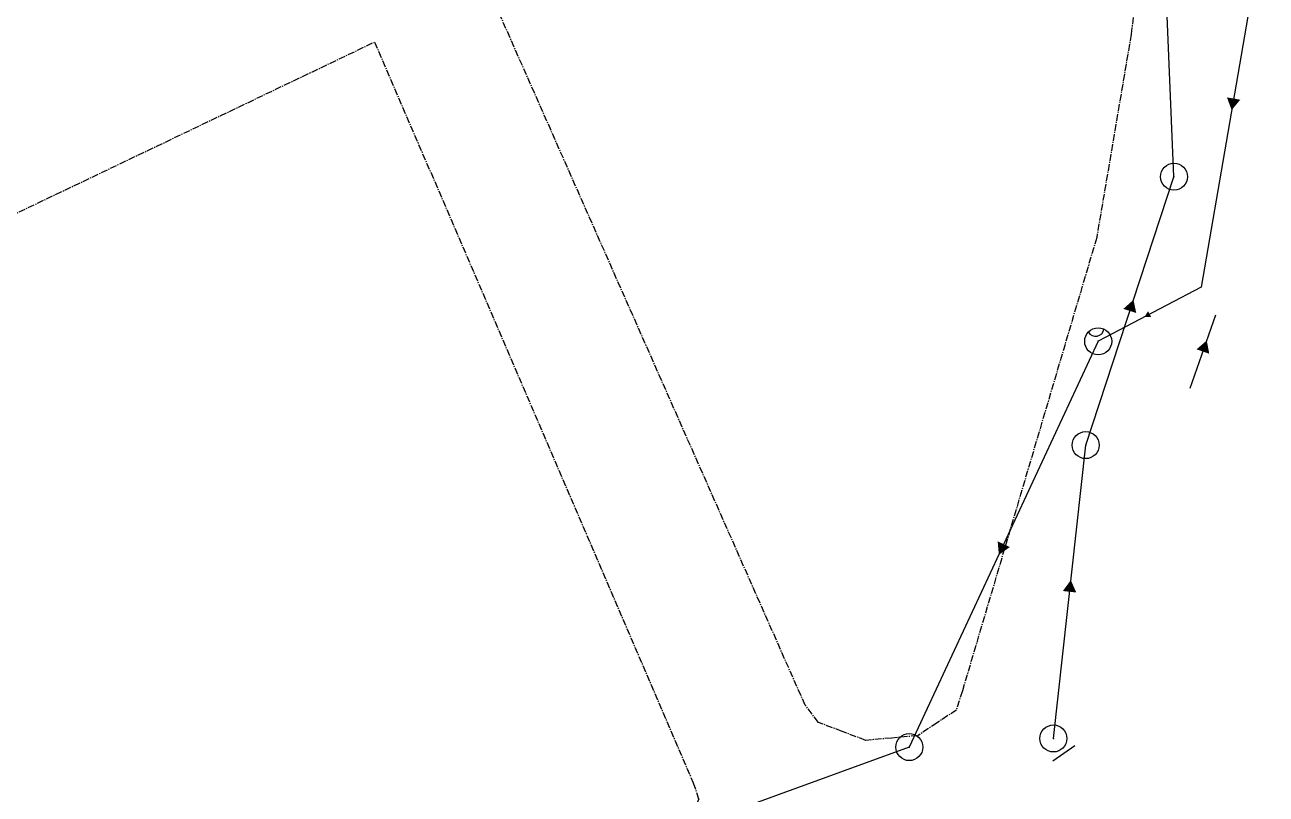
# Model space of a CAD drawing. Extents: x -289 to 361868, y -200 to 7352041.
# Drawn here: x 361223.6 to 361361.4, y 7351381.9 to 7351467.3 of the extents above; entities that cross this region are included whole.
import ezdxf

# ---------------------------------------------------------------- set-up
doc = ezdxf.new("R2010")
doc.units = 0
doc.linetypes.add('CENTER2', pattern=[1.125, 0.75, -0.125, 0.125, -0.125])
doc.layers.add('ESGOTO', color=7, linetype='Continuous')
doc.layers.add('QUADRA-INDEF', color=7, linetype='CENTER2')

# ---------------------------------------------------------------- blocks, each defined once
blk = doc.blocks.new('DGE001A')
at = {"color": 0}
blk.add_lwpolyline([(0, 0, 1.5, 0, 0), (1.3, 0, 0, 0, 0)], format="xyseb", dxfattribs=at)
blk = doc.blocks.new('DRE010B')
at = {"color": 0}
blk.add_arc((0.44, 1.45), 0.934, 182.2339, 323.8184, dxfattribs=at)
blk.add_point((0, 0), dxfattribs=at)
blk = doc.blocks.new('DRE010A')
at = {"color": 0}
blk.add_line((-2.49, -0.2), (-0.5, -2.45), dxfattribs=at)
blk.add_point((0, 0), dxfattribs=at)
blk = doc.blocks.new('DGE012A')
at = {"color": 0}
blk.add_circle((0, 0), 1.5, dxfattribs=at)
blk.add_point((0, 0), dxfattribs=at)

msp = doc.modelspace()

# ---------------------------------------------------------------- linework, layer by layer
at = {"layer": 'ESGOTO', "color": 3}
for points in [[(361351.17, 7351450.46), (361348.98, 7351503.19)], [(361361.4, 7351480.08), (361354.17, 7351438.2)], [(361341.37, 7351420.66), (361351.17, 7351450.46)], [(361354.17, 7351438.2), (361342.76, 7351432.19)], [(361352.96, 7351426.99), (361355.8, 7351435.11)], [(361342.76, 7351432.19), (361321.79, 7351387.13)], [(361337.79, 7351388.09), (361341.37, 7351420.66)], [(361321.79, 7351387.13), (361269.64, 7351368.15)]]:
    msp.add_lwpolyline(points, dxfattribs=at)
at = {"layer": 'QUADRA-INDEF'}
msp.add_lwpolyline([(361347.31, 7351473.73), (361346.42, 7351466.29), (361342.59, 7351443.7), (361327.68, 7351393.36), (361327.68, 7351393.36), (361327.02, 7351391.25), (361324.87, 7351389.82), (361322.73, 7351388.4), (361319.84, 7351388.14), (361316.96, 7351387.88), (361314.33, 7351388.88), (361311.7, 7351389.88), (361310.23, 7351391.8), (361310.23, 7351391.8), (361275.16, 7351471.15)], dxfattribs=at)
msp.add_lwpolyline([(361169.2, 7351420.82), (361262.45, 7351465.42), (361297.81, 7351383.17), (361297.81, 7351383.17), (361298.42, 7351381.37), (361297.67, 7351379.61), (361296.92, 7351377.84), (361295.24, 7351377.12), (361295.24, 7351377.12), (361205.59, 7351347.75), (361205.59, 7351347.75), (361204.05, 7351347.32), (361202.58, 7351347.97), (361201.12, 7351348.62), (361200.31, 7351350.09), (361200.31, 7351350.09), (361169.2, 7351420.82)], close=True, dxfattribs=at)

# ---------------------------------------------------------------- block references
at = {"layer": 'ESGOTO', "color": 2}
for name, p, rotation in [('DGE001A', (361357.79, 7351459.14), 260.2052370169999), ('DGE012A', (361351.17, 7351450.46), 72.699239821), ('DGE001A', (361346.27, 7351435.56), 71.796090758), ('DGE012A', (361342.76, 7351432.19), 245.04370612), ('DRE010B', (361342.76, 7351432.19), 27.777176075), ('DGE001A', (361354.38, 7351431.05), 70.722535288), ('DGE012A', (361341.37, 7351420.66), 72.69923982800002), ('DGE001A', (361332.28, 7351409.66), 245.0437061099999), ('DGE001A', (361339.58, 7351404.38), 83.727406641), ('DGE012A', (361337.79, 7351388.09), 74.614288265), ('DGE012A', (361321.79, 7351387.13), 199.99899099), ('DRE010A', (361337.79, 7351388.09), 83.727405128)]:
    msp.add_blockref(name, p, dxfattribs=dict(at, rotation=rotation))
at = {"layer": 'ESGOTO', "color": 2, "xscale": 0.5, "yscale": 0.5, "rotation": 207.77716948}
msp.add_blockref('DGE001A', (361348.47, 7351435.2), dxfattribs=at)

doc.saveas('drawing.dxf')
